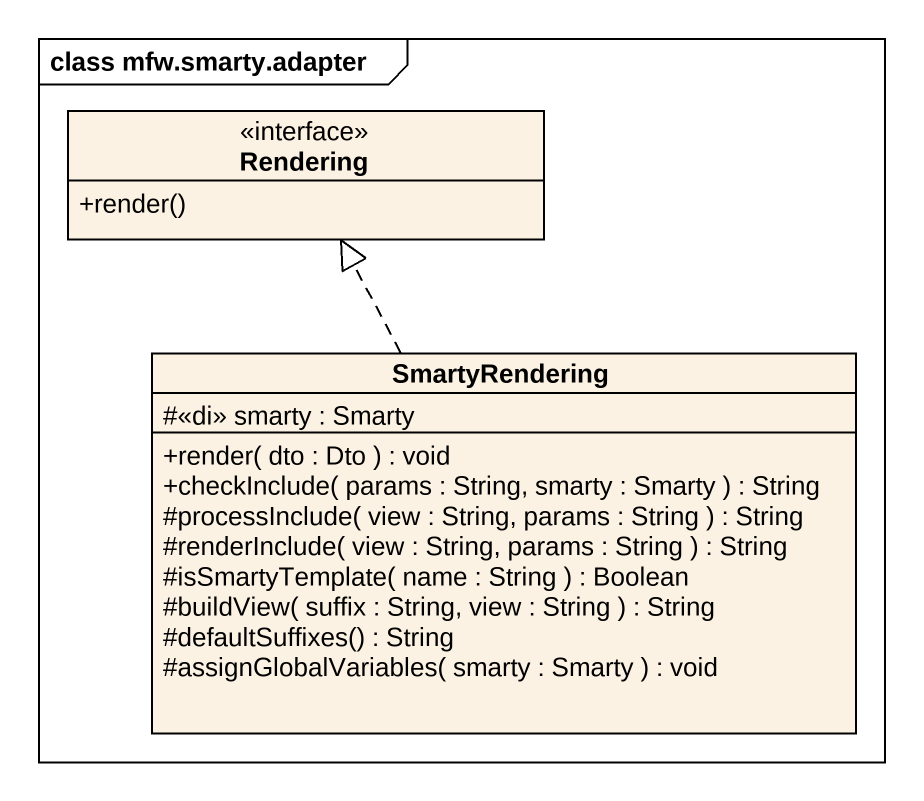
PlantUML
@startuml
mainframe class mfw.smarty.adapter
hide circle
hide empty members
skinparam classAttributeIconSize 0
interface Rendering {
  +render()
}
class SmartyRendering {
  #<<di>> smarty : Smarty
  +render( dto : Dto ) : void
  +checkInclude( params : String, smarty : Smarty ) : String
  #processInclude( view : String, params : String ) : String
  #renderInclude( view : String, params : String ) : String
  #isSmartyTemplate( name : String ) : Boolean
  #buildView( suffix : String, view : String ) : String
  #defaultSuffixes() : String
  #assignGlobalVariables( smarty : Smarty ) : void
}
SmartyRendering .up.|> Rendering
@enduml
